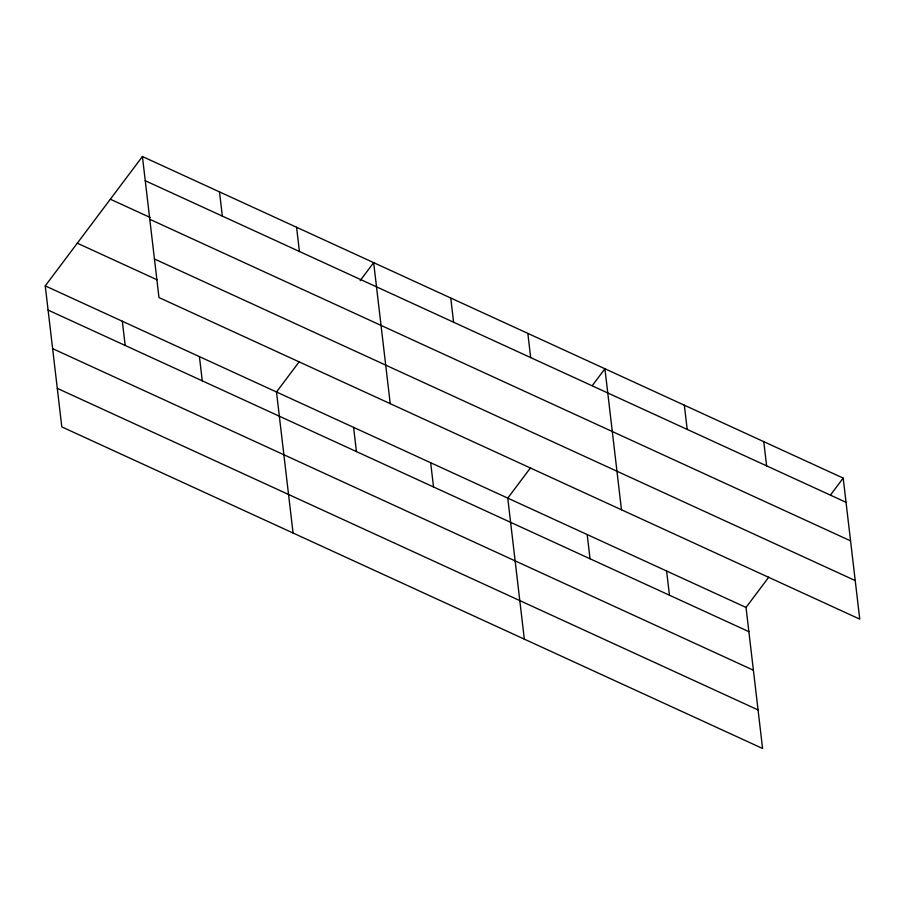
<?xml version="1.0" encoding="UTF-8"?>
<svg xmlns="http://www.w3.org/2000/svg" width="905" height="905" viewBox="0 0 905 905"><rect width="100%" height="100%" fill="white"/><g stroke="black" fill="none" stroke-linecap="round" stroke-linejoin="round"><path stroke-width="1.36" d="M768.809 577.119L746.025 607.447L762.587 748.48L61.812 426.9L45.25 285.878L142.413 156.52L843.189 478.1L859.75 619.122L158.975 297.553L142.413 156.52M299.284 361.672L276.5 392.001L293.073 533.022M360.167 280.618L373.663 262.642L390.236 403.664M530.545 467.783L507.762 498.123L524.323 639.145M592.266 385.609L604.925 368.765L621.486 509.787M830.53 494.945L843.189 478.1M145.253 180.728L846.028 502.298M110.342 199.213L150.173 217.483M149.778 219.282L850.553 540.851M154.45 259L855.225 580.569M77.31 243.196L156.972 279.747M45.25 285.878L746.025 607.447M48.089 310.087L748.865 631.656M52.626 348.64L753.401 670.209M57.287 388.358L758.062 709.927M763.763 441.651L766.603 465.86M684.338 405.202L687.189 429.411M666.6 571.01L669.451 595.219M587.187 534.561L590.026 558.77M527.83 333.391L530.681 357.588M450.747 298.017L453.597 322.225M430.678 462.749L433.518 486.947M353.595 427.375L356.434 451.572M296.58 227.268L299.419 251.477M219.496 191.894L222.336 216.103M199.417 356.627L202.268 380.835M122.333 321.252L125.184 345.461"/></g></svg>
